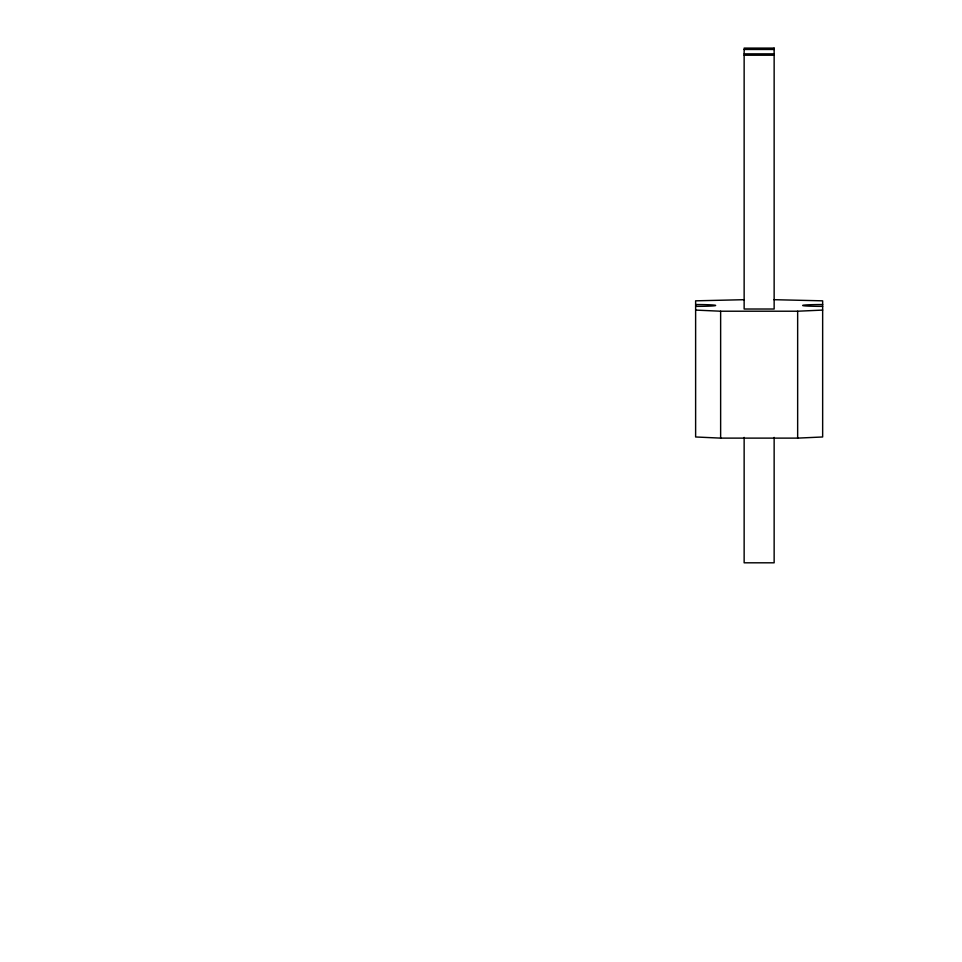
<?xml version="1.0" encoding="UTF-8"?>
<svg xmlns="http://www.w3.org/2000/svg" width="962" height="962" viewBox="0 0 962 962"><rect width="100%" height="100%" fill="white"/><g stroke="black" fill="none" stroke-linecap="round" stroke-linejoin="round"><path stroke-width="1.44" d="M695.622 310.089L720.634 311.219L797.654 311.219L822.654 310.089M744.335 299.687L695.622 300.829L695.622 436.976L720.634 438.119L797.654 438.119L822.654 436.976L822.654 300.829L773.953 299.687M744.143 49.459L774.145 49.459M744.143 53.86L774.145 53.86M744.143 55.219L774.145 55.219M797.654 311.219L797.654 438.119M774.145 437.409L774.145 562.806L744.143 562.806L744.143 437.409M720.634 311.219L720.634 438.119M695.622 304.545A20.01 0.902 0 0 1 715.632 305.459A20.01 0.902 0 0 1 695.622 306.361M822.654 306.361A20.01 0.902 0 0 1 802.657 305.459A20.01 0.902 0 0 1 822.654 304.545M774.145 48.1L744.143 48.1L744.143 309.018L774.145 309.018L774.145 48.1"/></g></svg>
